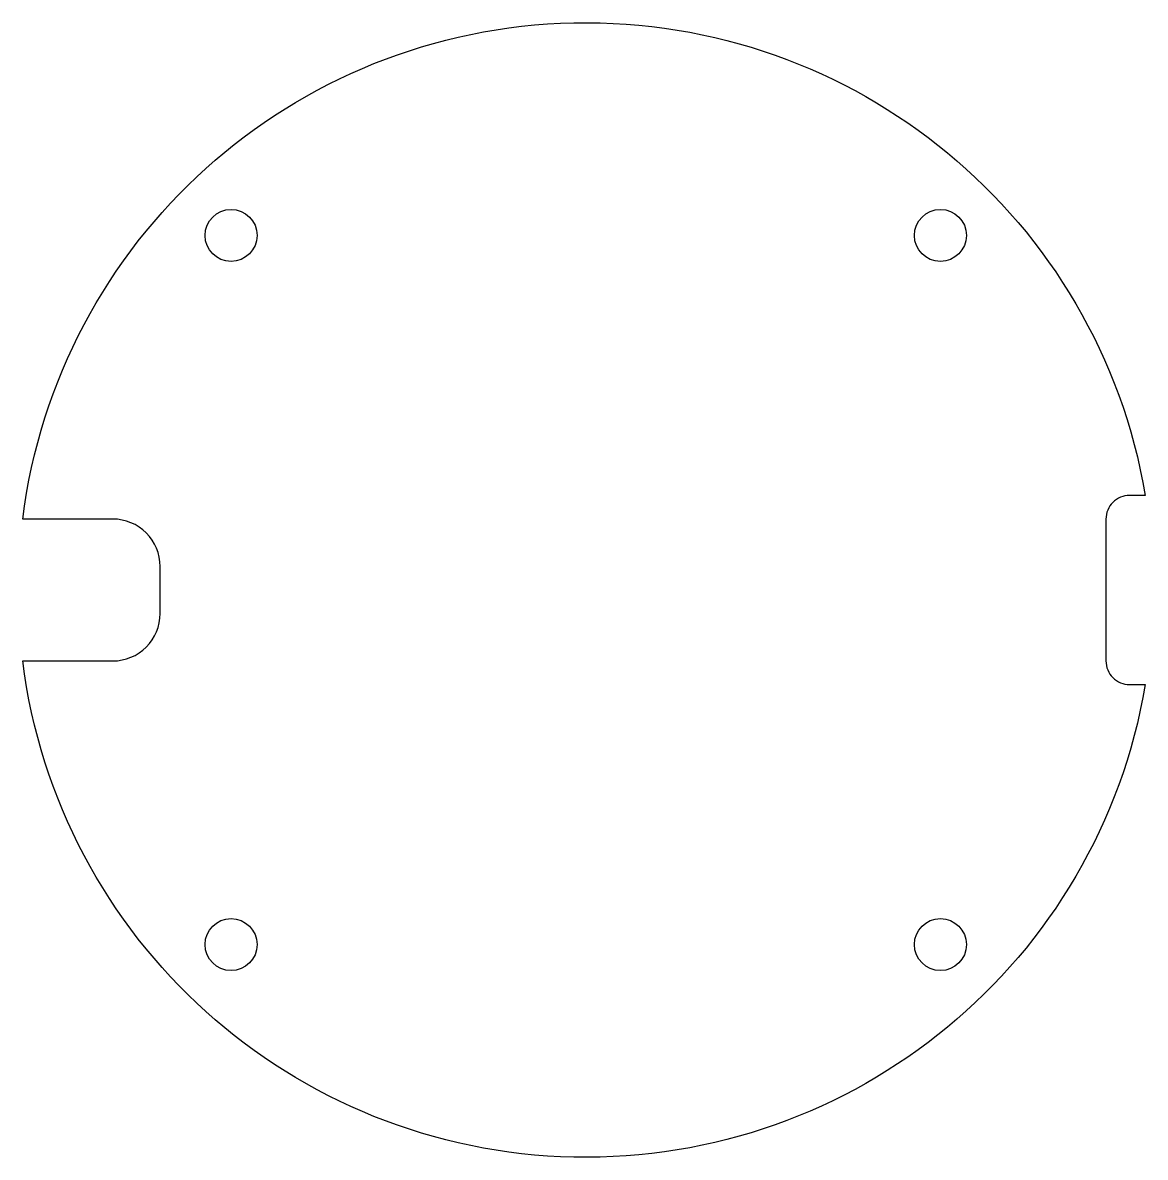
# Model space of a CAD drawing. Header units: millimetres. Extents: x -23.8 to 23.7, y -24 to 24.
import ezdxf

# ---------------------------------------------------------------- set-up
doc = ezdxf.new("R2010")
doc.units = ezdxf.units.MM
doc.layers.get('0').update_dxf_attribs({"linetype": 'CONTINUOUS'})

msp = doc.modelspace()

# ---------------------------------------------------------------- linework, layer by layer
msp.add_lwpolyline([(-23.812, 3, -0.863369), (23.664, 4), (23, 4, 0.414214), (22, 3), (22, -3, 0.414214), (23, -4), (23.664, -4, -0.863369), (-23.812, -3), (-20, -3, 0.414214), (-18, -1), (-18, 1, 0.414214), (-20, 3)], format="xyb", close=True)
for centre in [(-15, 15), (15, 15), (-15, -15), (15, -15)]:
    msp.add_circle(centre, 1.1)

doc.saveas('drawing.dxf')
